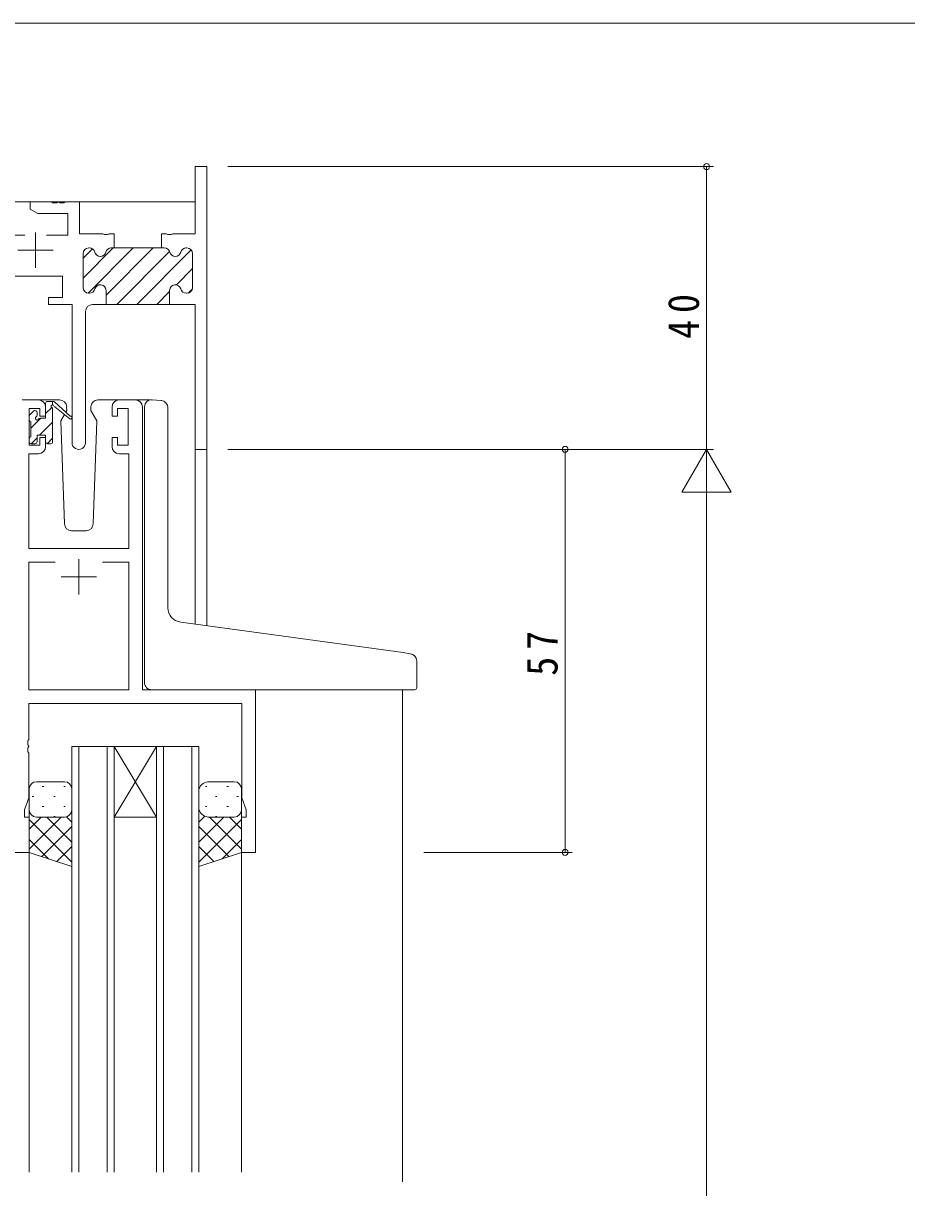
# Model space of a CAD drawing. Units: millimetres, scale not verified. Extents: x -594 to 539, y -420 to 386.
# Drawn here: x -255.8 to -130.8, y 217.3 to 382 of the extents above; entities that cross this region are included whole.
import ezdxf

# ---------------------------------------------------------------- set-up
doc = ezdxf.new("R2010")
doc.units = ezdxf.units.MM
doc.header["$LTSCALE"] = 2
for name, color, linetype, lineweight in [('0-1_YKK_ZWAK', 7, 'Continuous', 9), ('0-3_YKK_11', 7, 'Continuous', 9), ('0-4_YKK_12', 2, 'Continuous', 9), ('0-5_YKK_13', 4, 'Continuous', 9), ('0-7_YKK_D', 6, 'Continuous', 9)]:
    doc.layers.add(name, color=color, linetype=linetype, lineweight=lineweight)
doc.styles.add('ＭＳ ゴシック', font='')
doc.styles.get('ＭＳ ゴシック').set_extended_font_data('MS Gothic')

msp = doc.modelspace()

# ---------------------------------------------------------------- linework, layer by layer
at = {"layer": '0-1_YKK_ZWAK'}
msp.add_line((510, 382), (-590, 382), dxfattribs=at)
at = {"layer": '0-3_YKK_11'}
for p, q in [((-231.473, 361.724), (-229.843, 361.724)), ((-231.473, 352.224), (-231.473, 361.724)), ((-229.843, 361.724), (-229.843, 321.724)), ((-254.843, 356.724), (-254.843, 355.724)), ((-251.801, 356.724), (-254.843, 356.724)), ((-251.618, 356.604), (-251.801, 356.724)), ((-251.068, 356.604), (-251.618, 356.604)), ((-250.885, 356.724), (-251.068, 356.604)), ((-250.801, 356.724), (-250.885, 356.724)), ((-250.618, 356.604), (-250.801, 356.724)), ((-250.068, 356.604), (-250.618, 356.604)), ((-249.885, 356.724), (-250.068, 356.604)), ((-247.843, 356.724), (-249.885, 356.724)), ((-247.843, 352.224), (-247.843, 356.724)), ((-254.843, 355.724), (-253.752, 355.094)), ((-253.752, 355.094), (-249.473, 355.094)), ((-249.473, 355.094), (-249.473, 352.024)), ((-255.593, 352.024), (-258.543, 352.024)), ((-254.043, 352.424), (-254.043, 347.424)), ((-249.473, 352.024), (-252.493, 352.024)), ((-244.551, 352.224), (-247.843, 352.224)), ((-244.368, 352.104), (-244.551, 352.224)), ((-243.818, 352.104), (-244.368, 352.104)), ((-243.635, 352.224), (-243.818, 352.104)), ((-242.943, 352.224), (-243.635, 352.224)), ((-242.943, 350.224), (-242.943, 352.224)), ((-242.943, 350.224), (-242.943, 352.224)), ((-236.243, 352.224), (-235.551, 352.224)), ((-236.243, 350.224), (-236.243, 352.224)), ((-235.551, 352.224), (-235.368, 352.104)), ((-235.368, 352.104), (-234.818, 352.104)), ((-234.818, 352.104), (-234.635, 352.224)), ((-234.635, 352.224), (-231.473, 352.224)), ((-256.543, 349.924), (-251.543, 349.924)), ((-247.343, 345.94), (-243.059, 350.224)), ((-247.343, 348.768), (-246.012, 350.099)), ((-247.343, 349.424), (-247.343, 344.624)), ((-247.343, 344.624), (-247.343, 349.424)), ((-246.626, 343.828), (-240.23, 350.224)), ((-246.442, 350.224), (-246.543, 350.224)), ((-246.543, 350.224), (-246.442, 350.224)), ((-244.093, 343.533), (-237.402, 350.224)), ((-242.943, 350.224), (-243.344, 350.224)), ((-236.243, 350.224), (-242.943, 350.224)), ((-242.573, 342.224), (-235.093, 349.704)), ((-239.745, 342.224), (-232.03, 349.939)), ((-235.842, 350.224), (-236.243, 350.224)), ((-235.842, 350.224), (-236.243, 350.224)), ((-232.643, 350.224), (-232.744, 350.224)), ((-232.643, 350.224), (-232.744, 350.224)), ((-231.843, 344.624), (-231.843, 349.424)), ((-231.843, 344.624), (-231.843, 349.424)), ((-277.043, 346.224), (-250.243, 346.224)), ((-250.243, 346.224), (-250.243, 343.224)), ((-234.133, 345.008), (-231.843, 347.297)), ((-232.469, 343.843), (-231.862, 344.45)), ((-252.243, 343.224), (-252.243, 342.224)), ((-250.243, 343.224), (-252.243, 343.224)), ((-246.543, 343.824), (-246.442, 343.824)), ((-246.442, 343.824), (-246.543, 343.824)), ((-244.093, 344.224), (-244.093, 342.224)), ((-244.093, 342.224), (-244.093, 344.224)), ((-236.916, 342.224), (-235.093, 344.048)), ((-235.093, 342.224), (-235.093, 344.224)), ((-235.093, 342.224), (-235.093, 344.224)), ((-235.093, 342.224), (-235.093, 344.224)), ((-235.093, 342.224), (-235.093, 344.224)), ((-232.744, 343.824), (-232.643, 343.824)), ((-232.744, 343.824), (-232.643, 343.824)), ((-252.243, 342.224), (-248.893, 342.224)), ((-248.893, 342.224), (-248.893, 322.674)), ((-246.993, 322.674), (-246.993, 341.224)), ((-245.993, 342.224), (-244.093, 342.224)), ((-244.093, 342.224), (-235.093, 342.224)), ((-231.473, 342.224), (-235.093, 342.224)), ((-231.473, 321.724), (-231.473, 342.224)), ((-255.943, 328.724), (-253.643, 328.724)), ((-242.243, 328.724), (-239.943, 328.724)), ((-254.943, 327.524), (-254.943, 322.324)), ((-253.443, 327.524), (-254.943, 327.524)), ((-253.443, 326.424), (-253.443, 327.524)), ((-252.643, 326.424), (-253.443, 326.424)), ((-252.643, 327.724), (-252.643, 326.424)), ((-243.243, 326.424), (-243.243, 327.724)), ((-242.443, 326.424), (-243.243, 326.424)), ((-242.443, 327.524), (-242.443, 326.424)), ((-240.943, 327.524), (-242.443, 327.524)), ((-240.943, 322.324), (-240.943, 327.524)), ((-238.943, 327.724), (-238.943, 287.724)), ((-253.443, 323.424), (-252.643, 323.424)), ((-253.443, 322.324), (-253.443, 323.424)), ((-252.643, 323.424), (-252.643, 322.124)), ((-243.243, 323.424), (-242.443, 323.424)), ((-243.243, 322.124), (-243.243, 323.424)), ((-242.443, 323.424), (-242.443, 322.324)), ((-254.943, 322.324), (-253.443, 322.324)), ((-242.443, 322.324), (-240.943, 322.324)), ((-229.843, 321.724), (-231.473, 321.724)), ((-255.013, 321.124), (-255.013, 307.724)), ((-253.643, 321.124), (-255.013, 321.124)), ((-240.873, 321.124), (-242.243, 321.124)), ((-240.873, 307.724), (-240.873, 321.124)), ((-255.013, 307.724), (-240.873, 307.724)), ((-255.013, 305.794), (-251.293, 305.794)), ((-255.013, 287.724), (-255.013, 305.794)), ((-247.943, 306.224), (-247.943, 301.224)), ((-244.592, 305.794), (-240.873, 305.794)), ((-244.592, 305.794), (-240.873, 305.794)), ((-240.873, 305.794), (-240.873, 287.724)), ((-250.443, 303.724), (-245.443, 303.724)), ((-240.873, 287.724), (-255.013, 287.724)), ((-238.943, 287.724), (-222.943, 287.724)), ((-222.943, 287.724), (-222.943, 264.724)), ((-255.013, 285.794), (-255.013, 280.682)), ((-224.873, 285.794), (-255.013, 285.794)), ((-224.873, 272.455), (-224.873, 285.794)), ((-255.013, 280.682), (-255.133, 280.499)), ((-255.133, 280.499), (-255.133, 279.949)), ((-255.133, 279.949), (-255.013, 279.766)), ((-255.013, 279.682), (-255.133, 279.499)), ((-255.133, 279.499), (-255.133, 278.949)), ((-255.133, 278.949), (-255.013, 278.766)), ((-255.013, 279.766), (-255.013, 279.682)), ((-255.013, 278.766), (-255.013, 272.455)), ((-255.013, 272.455), (-255.643, 270.724)), ((-224.243, 270.724), (-224.873, 272.455)), ((-255.643, 270.724), (-255.643, 269.724)), ((-224.243, 269.724), (-224.243, 270.724)), ((-255.643, 269.724), (-254.943, 269.724)), ((-254.943, 269.724), (-254.943, 264.724)), ((-224.943, 269.724), (-224.243, 269.724)), ((-224.943, 264.724), (-224.943, 269.724)), ((-254.943, 264.724), (-256.943, 264.724)), ((-222.943, 264.724), (-224.943, 264.724))]:
    msp.add_line(p, q, dxfattribs=at)
msp.add_lwpolyline([(-242.943, 350.224), (-243.344, 350.224), (-242.943, 350.224)], dxfattribs=at)
for centre, radius, start, end in [((-246.543, 349.424), 0.8, 90, 179.99998), ((-246.543, 349.424), 0.8, 90, 179.99998), ((-246.442, 349.424), 0.8, 14.47748, 89.99997), ((-246.442, 349.424), 0.8, 14.47748, 89.99997), ((-244.893, 349.824), 0.8, 194.47751, 345.52248), ((-244.893, 349.824), 0.8, 194.47751, 345.52248), ((-243.344, 349.424), 0.8, 90.00002, 165.52251), ((-243.344, 349.424), 0.8, 90.00002, 165.52251), ((-235.842, 349.424), 0.8, 14.47748, 89.99997), ((-235.842, 349.424), 0.8, 14.47748, 89.99997), ((-234.293, 349.824), 0.8, 194.47751, 345.52248), ((-234.293, 349.824), 0.8, 194.47751, 345.52248), ((-232.744, 349.424), 0.8, 90.00002, 165.52251), ((-232.744, 349.424), 0.8, 90.00002, 165.52251), ((-232.643, 349.424), 0.8, 0, 89.99998), ((-232.643, 349.424), 0.8, 0, 89.99998), ((-246.543, 344.624), 0.8, 180, 269.99998), ((-246.543, 344.624), 0.8, 180, 269.99998), ((-246.442, 344.624), 0.8, 270.00002, 345.52251), ((-246.442, 344.624), 0.8, 270.00002, 345.52251), ((-244.893, 344.224), 0.8, 0, 165.52248), ((-244.893, 344.224), 0.8, 0, 165.52248), ((-234.293, 344.224), 0.8, 14.47751, 179.99998), ((-234.293, 344.224), 0.8, 14.47751, 179.99998), ((-232.744, 344.624), 0.8, 194.47748, 269.99997), ((-232.744, 344.624), 0.8, 194.47748, 269.99997), ((-232.643, 344.624), 0.8, 270, 359.99998), ((-232.643, 344.624), 0.8, 270, 359.99998), ((-245.993, 341.224), 1, 90, 179.99998), ((-253.643, 327.724), 1, 0, 89.99998), ((-242.243, 327.724), 1, 90, 179.99998), ((-239.943, 327.724), 1, 0, 89.99998), ((-253.643, 322.124), 1, 270, 359.99998), ((-247.943, 322.674), 0.95, 179.99998, 0), ((-242.243, 322.124), 1, 180, 269.99998)]:
    msp.add_arc(centre, radius, start, end, dxfattribs=at)
at = {"layer": '0-4_YKK_12'}
for p, q in [((-291.343, 356.724), (-231.473, 356.724)), ((-239.943, 328.724), (-237.883, 328.724)), ((-229.843, 321.724), (-231.473, 321.724)), ((-231.473, 321.724), (-231.473, 297.026)), ((-229.843, 321.724), (-229.843, 296.802)), ((-223.243, 287.724), (-201.142, 287.724)), ((-202.143, 287.724), (-202.143, 218.121)), ((-248.943, 279.72), (-242.943, 279.72)), ((-248.943, 219.474), (-248.943, 279.72)), ((-247.943, 279.72), (-247.943, 219.474)), ((-243.943, 219.474), (-243.943, 279.72)), ((-236.943, 279.72), (-242.943, 269.719)), ((-242.943, 279.72), (-236.943, 269.719)), ((-242.943, 279.72), (-236.943, 279.72)), ((-242.943, 279.72), (-242.943, 219.474)), ((-236.943, 279.72), (-230.943, 279.72)), ((-236.943, 219.474), (-236.943, 279.72)), ((-235.943, 279.72), (-235.943, 219.474)), ((-231.943, 219.474), (-231.943, 279.72)), ((-230.943, 279.72), (-230.943, 219.474)), ((-242.943, 269.719), (-236.943, 269.719)), ((-254.943, 265.224), (-254.943, 219.474)), ((-224.943, 265.224), (-224.943, 219.474))]:
    msp.add_line(p, q, dxfattribs=at)
at = {"layer": '0-5_YKK_13'}
for p, q in [((-250.656, 328.724), (-253.643, 328.724)), ((-252.642, 326.124), (-252.642, 328.224)), ((-252.342, 328.524), (-251.552, 328.524)), ((-251.642, 328.024), (-251.642, 328.524)), ((-251.358, 328.453), (-249.176, 326.406)), ((-249.209, 326.061), (-251.349, 327.758)), ((-249.657, 327.759), (-249.638, 327.224)), ((-246.248, 327.224), (-246.229, 327.759)), ((-242.243, 328.724), (-245.229, 328.724)), ((-237.558, 328.749), (-236.345, 328.643)), ((-236.258, 328.635), (-236.345, 328.643)), ((-254.942, 325.824), (-254.942, 326.424)), ((-254.854, 326.636), (-254.354, 327.136)), ((-254.742, 324.713), (-253.331, 326.124)), ((-253.842, 326.924), (-253.842, 326.585)), ((-253.381, 326.124), (-252.642, 326.124)), ((-252.642, 326.813), (-251.778, 327.677)), ((-251.642, 322.824), (-251.642, 327.424)), ((-249.964, 326.66), (-250.485, 325.757)), ((-249.638, 327.224), (-249.782, 326.974)), ((-245.4, 325.757), (-246.248, 327.224)), ((-238.645, 297.756), (-238.645, 327.753)), ((-235.345, 299.3), (-235.345, 327.639)), ((-254.742, 323.524), (-254.742, 325.624)), ((-253.486, 323.724), (-251.642, 325.567)), ((-250.485, 325.757), (-249.977, 311.189)), ((-245.909, 311.189), (-245.4, 325.757)), ((-254.942, 322.824), (-254.942, 323.324)), ((-254.683, 322.527), (-253.842, 323.367)), ((-253.842, 323.724), (-252.642, 323.724)), ((-253.842, 323.724), (-253.842, 322.824)), ((-252.642, 323.724), (-252.642, 322.824)), ((-252.428, 322.537), (-251.642, 323.322)), ((-254.142, 322.524), (-254.642, 322.524)), ((-251.942, 322.524), (-252.342, 322.524)), ((-248.977, 310.224), (-246.908, 310.224)), ((-238.645, 288.726), (-238.645, 297.756)), ((-200.145, 288.026), (-200.145, 291.809)), ((-237.645, 287.726), (-202.145, 287.726)), ((-200.445, 287.726), (-202.145, 287.726)), ((-254.943, 273.724), (-254.943, 270.724)), ((-249.943, 274.724), (-253.943, 274.724)), ((-253.108, 274.059), (-252.908, 274.059)), ((-250.078, 274.059), (-249.878, 274.059)), ((-248.943, 270.724), (-248.943, 273.724)), ((-230.943, 270.724), (-230.943, 273.724)), ((-229.808, 274.059), (-230.008, 274.059)), ((-229.443, 274.724), (-225.943, 274.724)), ((-226.778, 274.059), (-226.978, 274.059)), ((-224.943, 273.724), (-224.943, 270.724)), ((-254.523, 272.644), (-254.323, 272.644)), ((-251.493, 272.644), (-251.293, 272.644)), ((-228.393, 272.644), (-228.593, 272.644)), ((-225.363, 272.644), (-225.563, 272.644)), ((-254.943, 264.724), (-254.943, 270.724)), ((-253.108, 271.229), (-252.908, 271.229)), ((-250.078, 271.229), (-249.878, 271.229)), ((-248.943, 270.724), (-248.943, 262.724)), ((-230.943, 270.724), (-230.943, 262.724)), ((-229.808, 271.229), (-230.008, 271.229)), ((-226.778, 271.229), (-226.978, 271.229)), ((-224.943, 264.724), (-224.943, 270.724)), ((-253.251, 269.724), (-254.943, 268.032)), ((-250.423, 269.724), (-254.943, 265.204)), ((-254.943, 269.356), (-248.943, 263.356)), ((-254.357, 269.814), (-254.323, 269.814)), ((-253.943, 269.724), (-249.943, 269.724)), ((-253.943, 269.724), (-249.943, 269.724)), ((-252.483, 269.724), (-248.943, 266.184)), ((-251.493, 269.814), (-251.293, 269.814)), ((-249.687, 269.757), (-248.943, 269.012)), ((-230.109, 269.847), (-230.943, 269.012)), ((-227.403, 269.724), (-230.943, 266.184)), ((-224.943, 269.356), (-230.943, 263.356)), ((-229.462, 269.723), (-224.943, 265.204)), ((-225.943, 269.724), (-229.443, 269.724)), ((-225.943, 269.724), (-229.443, 269.724)), ((-228.393, 269.814), (-228.593, 269.814)), ((-226.635, 269.724), (-224.943, 268.032)), ((-225.528, 269.814), (-225.563, 269.814)), ((-248.943, 268.375), (-253.181, 264.137)), ((-230.943, 268.375), (-226.704, 264.137)), ((-254.943, 266.527), (-252.238, 263.822)), ((-248.943, 265.547), (-251.06, 263.43)), ((-230.943, 265.547), (-228.826, 263.43)), ((-224.943, 266.527), (-227.648, 263.822)), ((-248.943, 262.724), (-254.943, 264.724)), ((-230.943, 262.724), (-224.943, 264.724))]:
    msp.add_line(p, q, dxfattribs=at)
msp.add_lwpolyline([(-201.058, 292.805), (-202.058, 292.98), (-233.52, 297.308)], dxfattribs=at)
for centre, radius, start, end in [((-252.342, 328.224), 0.3, 90, 180), ((-251.642, 327.824), 0.2, 20.88332, 233.1301), ((-251.552, 328.224), 0.3, 49.8974, 90), ((-251.175, 328.002), 0.3, 200.88332, 234.62001), ((-250.656, 327.724), 1, 2, 90), ((-245.229, 327.724), 1, 90, 178), ((-237.645, 327.753), 1, 85, 180), ((-236.345, 327.639), 1, 0, 85), ((-254.642, 326.424), 0.3, 135, 180), ((-254.142, 326.924), 0.3, 0, 135), ((-253.842, 326.124), 0.25, 123.05573, 326.94426), ((-254.142, 326.585), 0.3, 303.05573, 0), ((-253.381, 325.824), 0.3, 90, 146.94426), ((-251.942, 327.424), 0.3, 0, 53.1301), ((-249.093, 326.224), 0.2, 234.62001, 114.62001), ((-254.742, 325.824), 0.2, 180, 270), ((-254.742, 323.324), 0.2, 90, 180), ((-254.642, 322.824), 0.3, 180, 270), ((-254.142, 322.824), 0.3, 270, 0), ((-252.342, 322.824), 0.3, 180, 270), ((-251.942, 322.824), 0.3, 270, 0), ((-248.977, 311.224), 1, 182, 270), ((-246.908, 311.224), 1, 270, 358), ((-233.345, 299.3), 2, 180, 264.99998), ((-201.145, 291.809), 1, 0, 85), ((-237.645, 288.726), 1, 180, 224.427), ((-237.645, 288.726), 1, 224.427, 238.63301), ((-237.645, 288.726), 1, 224.427, 270), ((-200.445, 288.026), 0.3, 270, 0), ((-253.943, 273.724), 1, 90.00009, 180.00009), ((-249.943, 273.724), 1, 0.00009, 90.00009), ((-229.505, 273.192), 1.534, 87.68829, 159.69128), ((-225.943, 273.724), 1, 359.99989, 89.99989), ((-253.943, 270.724), 1, 180.00009, 270.00009), ((-253.943, 270.724), 1, 180.00009, 270.00009), ((-249.943, 270.724), 1, 270.00009, 0.00009), ((-249.943, 270.724), 1, 270.00009, 0.00009), ((-229.505, 271.256), 1.534, 200.30853, 272.31155), ((-229.505, 271.256), 1.534, 200.30853, 272.31155), ((-225.943, 270.724), 1, 269.99989, 359.99989), ((-225.943, 270.724), 1, 269.99989, 359.99989)]:
    msp.add_arc(centre, radius, start, end, dxfattribs=at)
at = {"layer": '0-7_YKK_D'}
for p, q in [((-226.843, 361.724), (-158.145, 361.724)), ((-159.145, 321.724), (-159.145, 361.724)), ((-226.843, 321.724), (-158.145, 321.724)), ((-226.843, 321.724), (-158.145, 321.724)), ((-199.143, 321.724), (-178.145, 321.724)), ((-179.145, 264.724), (-179.145, 321.724)), ((-159.145, 321.724), (-162.645, 315.662)), ((-159.145, 321.724), (-159.145, 309.6)), ((-159.145, 321.724), (-155.645, 315.662)), ((-162.645, 315.662), (-155.645, 315.662)), ((-159.145, 314.724), (-159.145, -71.276)), ((-199.143, 264.724), (-178.145, 264.724))]:
    msp.add_line(p, q, dxfattribs=at)
for centre in [(-159.145, 361.724), (-179.145, 321.724), (-179.145, 264.724)]:
    msp.add_circle(centre, 0.425, dxfattribs=at)

# ---------------------------------------------------------------- texts
at = {"layer": '0-7_YKK_D', "color": 7, "char_height": 4.399, "attachment_point": 7, "rotation": 90, "style": 'ＭＳ ゴシック'}
for s, insert in [('\\T1.36;\\W0.9;40', (-160.145, 337.354)), ('\\T1.36;\\W0.9;57', (-180.145, 289.704))]:
    msp.add_mtext(s, dxfattribs=dict(at, insert=insert))

doc.saveas('drawing.dxf')
